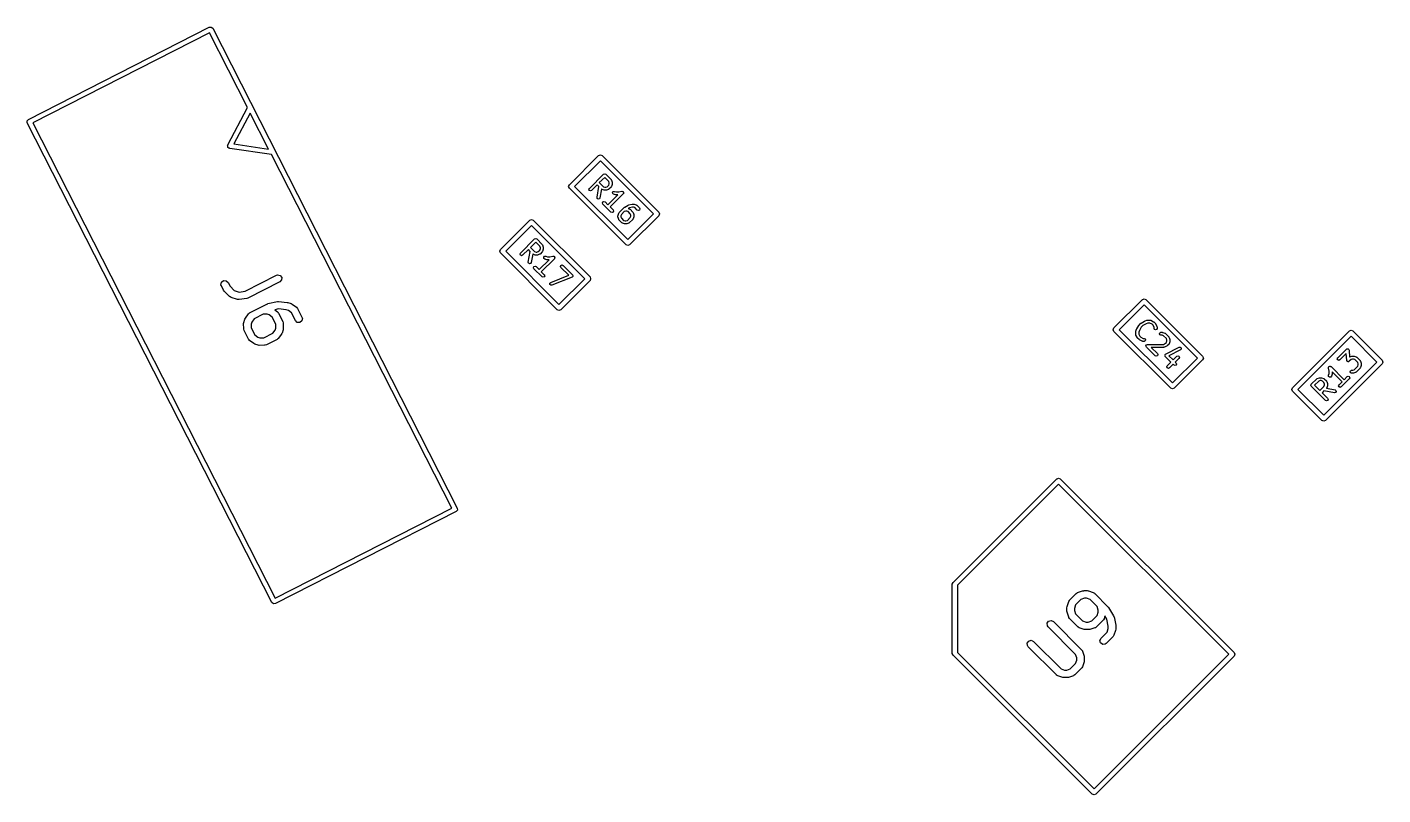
# Model space of a CAD drawing. Extents: x -1.52 to 1.42, y -1.48 to 0.97.
# Drawn here: x -1.459 to -0.395, y -1.028 to -0.424 of the extents above; entities that cross this region are included whole.
import ezdxf

# ---------------------------------------------------------------- set-up
doc = ezdxf.new("R2010")
doc.units = 0
doc.header["$MEASUREMENT"] = 0
doc.layers.add('BLACK', color=7, linetype='CONTINUOUS')

msp = doc.modelspace()

# ---------------------------------------------------------------- linework, layer by layer
at = {"layer": 'BLACK', "linetype": 'CONTINUOUS'}
for p, q in [((-1.4581, -0.4968), (-1.3161, -0.4244)), ((-1.3161, -0.4244), (-1.3146, -0.4242)), ((-1.3161, -0.4244), (-1.3161, -0.4244)), ((-1.3146, -0.4242), (-1.3134, -0.4252)), ((-1.3134, -0.4252), (-1.3134, -0.4252)), ((-1.3134, -0.4252), (-1.1213, -0.8023)), ((-1.316, -0.4288), (-1.4546, -0.4994)), ((-1.2861, -0.4875), (-1.316, -0.4288)), ((-1.3015, -0.5168), (-1.2861, -0.4875)), ((-1.4591, -0.4979), (-1.4581, -0.4968)), ((-1.459, -0.4994), (-1.4591, -0.4979)), ((-1.2669, -0.8765), (-1.459, -0.4994)), ((-1.4581, -0.4968), (-1.4581, -0.4968)), ((-1.4546, -0.4994), (-1.2643, -0.873)), ((-1.2839, -0.4918), (-1.2967, -0.5161)), ((-1.2695, -0.5201), (-1.2839, -0.4918)), ((-1.3017, -0.5174), (-1.3015, -0.5171)), ((-1.3016, -0.5178), (-1.3017, -0.5174)), ((-1.3016, -0.5183), (-1.3016, -0.5178)), ((-1.3014, -0.5185), (-1.3016, -0.5183)), ((-1.3015, -0.5171), (-1.3015, -0.5168)), ((-1.3014, -0.5189), (-1.3014, -0.5185)), ((-1.301, -0.5191), (-1.3014, -0.5189)), ((-1.3007, -0.5194), (-1.301, -0.5191)), ((-1.3003, -0.5195), (-1.3007, -0.5194)), ((-1.3, -0.5196), (-1.3003, -0.5195)), ((-1.2673, -0.5244), (-1.3, -0.5196)), ((-1.2967, -0.5161), (-1.2695, -0.5201)), ((-1.1257, -0.8024), (-1.2673, -0.5244)), ((-1.0333, -0.5481), (-1.0104, -0.5252)), ((-1.009, -0.5293), (-1.0292, -0.5495)), ((-1.0104, -0.5252), (-1.009, -0.5246)), ((-1.009, -0.5246), (-1.0076, -0.5252)), ((-0.9672, -0.5711), (-1.009, -0.5293)), ((-1.0076, -0.5252), (-0.9631, -0.5697)), ((-1.0176, -0.551), (-1.0065, -0.5399)), ((-1.0056, -0.5424), (-1.0098, -0.5465)), ((-1.0065, -0.5399), (-1.0056, -0.5395)), ((-1.0056, -0.5395), (-1.0048, -0.5399)), ((-1.0024, -0.5456), (-1.0056, -0.5424)), ((-1.0048, -0.5399), (-1.0006, -0.5441)), ((-1.0339, -0.5495), (-1.0333, -0.5481)), ((-1.0333, -0.5509), (-1.0339, -0.5495)), ((-0.9888, -0.5954), (-1.0333, -0.5509)), ((-1.0292, -0.5495), (-0.9874, -0.5913)), ((-1.018, -0.5518), (-1.0176, -0.551)), ((-1.0176, -0.5527), (-1.018, -0.5518)), ((-1.0168, -0.553), (-1.0176, -0.5527)), ((-1.0159, -0.5527), (-1.0168, -0.553)), ((-1.0115, -0.5482), (-1.0159, -0.5527)), ((-1.0116, -0.558), (-1.0101, -0.5496)), ((-1.0101, -0.5496), (-1.0115, -0.5482)), ((-1.0098, -0.5465), (-1.0066, -0.5498)), ((-1.0081, -0.5516), (-1.0093, -0.5584)), ((-1.0078, -0.5517), (-1.0081, -0.5516)), ((-1.0076, -0.5519), (-1.0078, -0.5517)), ((-1.006, -0.5524), (-1.0076, -0.5519)), ((-1.0066, -0.5498), (-1.0055, -0.5501)), ((-1.0058, -0.5524), (-1.006, -0.5524)), ((-1.0056, -0.5525), (-1.0058, -0.5524)), ((-1.0046, -0.5525), (-1.0056, -0.5525)), ((-1.0055, -0.5501), (-1.0048, -0.5501)), ((-1.0048, -0.5501), (-1.0036, -0.5498)), ((-1.0044, -0.5524), (-1.0046, -0.5525)), ((-1.0042, -0.5524), (-1.0044, -0.5524)), ((-1.0026, -0.5519), (-1.0042, -0.5524)), ((-1.0036, -0.5498), (-1.0024, -0.5486)), ((-1.0024, -0.5517), (-1.0026, -0.5519)), ((-1.0021, -0.5467), (-1.0024, -0.5456)), ((-1.0024, -0.5486), (-1.0021, -0.5474)), ((-1.0022, -0.5516), (-1.0024, -0.5517)), ((-1.0006, -0.55), (-1.0022, -0.5516)), ((-1.0021, -0.5474), (-1.0021, -0.5467)), ((-1.0006, -0.5441), (-1.0005, -0.5444)), ((-1.0005, -0.5498), (-1.0006, -0.55)), ((-1.0005, -0.5444), (-1.0003, -0.5446)), ((-1.0003, -0.5496), (-1.0005, -0.5498)), ((-1.0003, -0.5446), (-0.9998, -0.5462)), ((-0.9998, -0.548), (-1.0003, -0.5496)), ((-0.9998, -0.5462), (-0.9998, -0.5464)), ((-0.9998, -0.5464), (-0.9997, -0.5465)), ((-0.9997, -0.5476), (-0.9998, -0.5478)), ((-0.9998, -0.5478), (-0.9998, -0.548)), ((-0.9997, -0.5465), (-0.9997, -0.5476)), ((-0.9994, -0.5541), (-0.9988, -0.5534)), ((-0.9988, -0.5534), (-0.9979, -0.5534)), ((-0.9979, -0.5534), (-0.9964, -0.5538)), ((-0.9946, -0.5538), (-0.9921, -0.5533)), ((-0.9921, -0.5533), (-0.992, -0.5534)), ((-0.992, -0.5534), (-0.9919, -0.5533)), ((-0.9919, -0.5533), (-0.9916, -0.5534)), ((-0.9916, -0.5534), (-0.9912, -0.5535)), ((-0.9912, -0.5535), (-0.9911, -0.5536)), ((-1.0114, -0.5589), (-1.0116, -0.558)), ((-1.0106, -0.5594), (-1.0114, -0.5589)), ((-1.0097, -0.5592), (-1.0106, -0.5594)), ((-1.0093, -0.5584), (-1.0097, -0.5592)), ((-1.0074, -0.5624), (-1.007, -0.5616)), ((-1.007, -0.5633), (-1.0074, -0.5624)), ((-1.007, -0.5616), (-1.0062, -0.5613)), ((-1.0007, -0.5696), (-1.007, -0.5633)), ((-1.0062, -0.5613), (-1.0053, -0.5616)), ((-1.0053, -0.5616), (-1.003, -0.564)), ((-1.003, -0.564), (-0.9952, -0.5562)), ((-0.991, -0.5553), (-1.0013, -0.5656)), ((-0.9993, -0.555), (-0.9994, -0.5541)), ((-0.9986, -0.5556), (-0.9993, -0.555)), ((-0.997, -0.5561), (-0.9986, -0.5556)), ((-0.9968, -0.5561), (-0.997, -0.5561)), ((-0.9966, -0.5562), (-0.9968, -0.5561)), ((-0.9952, -0.5562), (-0.9966, -0.5562)), ((-0.9964, -0.5538), (-0.9946, -0.5538)), ((-0.9911, -0.5536), (-0.991, -0.5537)), ((-0.991, -0.5537), (-0.9909, -0.554)), ((-0.9909, -0.5552), (-0.991, -0.5552)), ((-0.991, -0.5552), (-0.991, -0.5553)), ((-0.9909, -0.554), (-0.9907, -0.5543)), ((-0.9908, -0.5548), (-0.9909, -0.5552)), ((-0.9907, -0.5545), (-0.9908, -0.5548)), ((-0.9907, -0.5543), (-0.9907, -0.5544)), ((-0.9907, -0.5544), (-0.9907, -0.5545)), ((-0.9898, -0.5657), (-0.9872, -0.5641)), ((-0.9872, -0.5641), (-0.987, -0.5641)), ((-0.987, -0.5641), (-0.9868, -0.5639)), ((-0.9868, -0.5639), (-0.9841, -0.5634)), ((-0.9841, -0.5634), (-0.984, -0.5634)), ((-0.984, -0.5634), (-0.9839, -0.5634)), ((-0.9839, -0.5634), (-0.9829, -0.5634)), ((-0.9829, -0.5634), (-0.9827, -0.5635)), ((-0.9827, -0.5635), (-0.9825, -0.5634)), ((-0.9825, -0.5634), (-0.9809, -0.564)), ((-0.9809, -0.564), (-0.9807, -0.5642)), ((-0.9807, -0.5642), (-0.9804, -0.5643)), ((-1.0013, -0.5656), (-0.999, -0.568)), ((-0.9998, -0.57), (-1.0007, -0.5696)), ((-0.999, -0.5696), (-0.9998, -0.57)), ((-0.999, -0.568), (-0.9986, -0.5688)), ((-0.9986, -0.5688), (-0.999, -0.5696)), ((-0.9952, -0.5725), (-0.9951, -0.5723)), ((-0.9952, -0.5736), (-0.9952, -0.5725)), ((-0.9951, -0.5738), (-0.9952, -0.5736)), ((-0.9951, -0.5722), (-0.9946, -0.5706)), ((-0.9951, -0.5723), (-0.9951, -0.5722)), ((-0.9951, -0.574), (-0.9951, -0.5738)), ((-0.9946, -0.5755), (-0.9951, -0.574)), ((-0.9946, -0.5706), (-0.9944, -0.5704)), ((-0.9944, -0.5704), (-0.9943, -0.5701)), ((-0.9943, -0.5701), (-0.9901, -0.5659)), ((-0.9924, -0.5716), (-0.9928, -0.5727)), ((-0.9928, -0.5727), (-0.9928, -0.5734)), ((-0.9928, -0.5734), (-0.9924, -0.5745)), ((-0.9902, -0.5693), (-0.9924, -0.5716)), ((-0.9924, -0.5745), (-0.9907, -0.5763)), ((-0.989, -0.5689), (-0.9902, -0.5693)), ((-0.9901, -0.5659), (-0.9899, -0.5658)), ((-0.9899, -0.5658), (-0.9898, -0.5657)), ((-0.9883, -0.5689), (-0.989, -0.5689)), ((-0.9872, -0.5693), (-0.9883, -0.5689)), ((-0.9877, -0.5763), (-0.9855, -0.574)), ((-0.9874, -0.5913), (-0.9672, -0.5711)), ((-0.9861, -0.5662), (-0.9872, -0.5668)), ((-0.9872, -0.5668), (-0.9862, -0.5672)), ((-0.9855, -0.571), (-0.9872, -0.5693)), ((-0.9862, -0.5672), (-0.986, -0.5673)), ((-0.9838, -0.5658), (-0.9861, -0.5662)), ((-0.986, -0.5673), (-0.9857, -0.5674)), ((-0.9631, -0.5725), (-0.986, -0.5954)), ((-0.9857, -0.5674), (-0.9836, -0.5696)), ((-0.9851, -0.5722), (-0.9855, -0.571)), ((-0.9855, -0.574), (-0.9851, -0.5729)), ((-0.9851, -0.5729), (-0.9851, -0.5722)), ((-0.983, -0.5658), (-0.9838, -0.5658)), ((-0.9836, -0.5696), (-0.9835, -0.5698)), ((-0.9835, -0.5698), (-0.9833, -0.57)), ((-0.9833, -0.57), (-0.9828, -0.5716)), ((-0.9828, -0.5734), (-0.9833, -0.575)), ((-0.9819, -0.5661), (-0.983, -0.5658)), ((-0.9828, -0.5716), (-0.9828, -0.5718)), ((-0.9828, -0.5718), (-0.9827, -0.572)), ((-0.9827, -0.5731), (-0.9828, -0.5732)), ((-0.9828, -0.5732), (-0.9828, -0.5734)), ((-0.9827, -0.572), (-0.9827, -0.5731)), ((-0.98, -0.5681), (-0.9819, -0.5661)), ((-0.9804, -0.5643), (-0.9783, -0.5664)), ((-0.9791, -0.5684), (-0.98, -0.5681)), ((-0.9783, -0.5681), (-0.9791, -0.5684)), ((-0.9783, -0.5664), (-0.978, -0.5672)), ((-0.978, -0.5672), (-0.9783, -0.5681)), ((-0.9631, -0.5697), (-0.9625, -0.5711)), ((-0.9625, -0.5711), (-0.9631, -0.5725)), ((-1.0874, -0.5991), (-1.0644, -0.5761)), ((-1.0631, -0.5803), (-1.0832, -0.6004)), ((-1.0644, -0.5761), (-1.0631, -0.5755)), ((-1.0631, -0.5755), (-1.0617, -0.5761)), ((-1.0213, -0.622), (-1.0631, -0.5803)), ((-1.0617, -0.5761), (-1.0171, -0.6206)), ((-0.9944, -0.5758), (-0.9946, -0.5755)), ((-0.9943, -0.576), (-0.9944, -0.5758)), ((-0.9922, -0.5781), (-0.9943, -0.576)), ((-0.9919, -0.5782), (-0.9922, -0.5781)), ((-0.9917, -0.5784), (-0.9919, -0.5782)), ((-0.9901, -0.5789), (-0.9917, -0.5784)), ((-0.9907, -0.5763), (-0.9896, -0.5766)), ((-0.9899, -0.5789), (-0.9901, -0.5789)), ((-0.9897, -0.579), (-0.9899, -0.5789)), ((-0.9887, -0.579), (-0.9897, -0.579)), ((-0.9896, -0.5766), (-0.9889, -0.5766)), ((-0.9889, -0.5766), (-0.9877, -0.5763)), ((-0.9885, -0.5789), (-0.9887, -0.579)), ((-0.9883, -0.5789), (-0.9885, -0.5789)), ((-0.9867, -0.5784), (-0.9883, -0.5789)), ((-0.9865, -0.5782), (-0.9867, -0.5784)), ((-0.9863, -0.5781), (-0.9865, -0.5782)), ((-0.9836, -0.5755), (-0.9863, -0.5781)), ((-0.9835, -0.5752), (-0.9836, -0.5755)), ((-0.9833, -0.575), (-0.9835, -0.5752)), ((-1.0717, -0.6019), (-1.0606, -0.5908)), ((-1.0597, -0.5933), (-1.0639, -0.5975)), ((-1.0606, -0.5908), (-1.0597, -0.5905)), ((-1.0597, -0.5905), (-1.0589, -0.5908)), ((-1.0565, -0.5965), (-1.0597, -0.5933)), ((-1.0589, -0.5908), (-1.0546, -0.595)), ((-1.0546, -0.595), (-1.0545, -0.5953)), ((-1.0545, -0.5953), (-1.0544, -0.5955)), ((-1.0544, -0.5955), (-1.0538, -0.5971)), ((-0.9874, -0.596), (-0.9888, -0.5954)), ((-0.986, -0.5954), (-0.9874, -0.596)), ((-1.088, -0.6004), (-1.0874, -0.5991)), ((-1.0874, -0.6018), (-1.088, -0.6004)), ((-1.0874, -0.5991), (-1.0874, -0.5991)), ((-1.0429, -0.6464), (-1.0874, -0.6018)), ((-1.0832, -0.6004), (-1.0415, -0.6422)), ((-1.072, -0.6028), (-1.0717, -0.6019)), ((-1.0717, -0.6036), (-1.072, -0.6028)), ((-1.0709, -0.604), (-1.0717, -0.6036)), ((-1.07, -0.6036), (-1.0709, -0.604)), ((-1.0655, -0.5991), (-1.07, -0.6036)), ((-1.0657, -0.6089), (-1.0642, -0.6005)), ((-1.0642, -0.6005), (-1.0655, -0.5991)), ((-1.0639, -0.5975), (-1.0607, -0.6007)), ((-1.0621, -0.6026), (-1.0633, -0.6093)), ((-1.0619, -0.6027), (-1.0621, -0.6026)), ((-1.0617, -0.6028), (-1.0619, -0.6027)), ((-1.0601, -0.6034), (-1.0617, -0.6028)), ((-1.0607, -0.6007), (-1.0595, -0.6011)), ((-1.0599, -0.6034), (-1.0601, -0.6034)), ((-1.0597, -0.6034), (-1.0599, -0.6034)), ((-1.0587, -0.6034), (-1.0597, -0.6034)), ((-1.0595, -0.6011), (-1.0589, -0.6011)), ((-1.0589, -0.6011), (-1.0577, -0.6007)), ((-1.0585, -0.6034), (-1.0587, -0.6034)), ((-1.0583, -0.6034), (-1.0585, -0.6034)), ((-1.0567, -0.6028), (-1.0583, -0.6034)), ((-1.0577, -0.6007), (-1.0565, -0.5995)), ((-1.0565, -0.6027), (-1.0567, -0.6028)), ((-1.0561, -0.5977), (-1.0565, -0.5965)), ((-1.0565, -0.5995), (-1.0561, -0.5983)), ((-1.0562, -0.6026), (-1.0565, -0.6027)), ((-1.0546, -0.601), (-1.0562, -0.6026)), ((-1.0561, -0.5983), (-1.0561, -0.5977)), ((-1.0451, -0.6063), (-1.0554, -0.6166)), ((-1.0545, -0.6007), (-1.0546, -0.601)), ((-1.0544, -0.6005), (-1.0545, -0.6007)), ((-1.0538, -0.5989), (-1.0544, -0.6005)), ((-1.0538, -0.5971), (-1.0538, -0.5973)), ((-1.0538, -0.5973), (-1.0538, -0.5975)), ((-1.0538, -0.5975), (-1.0538, -0.5985)), ((-1.0538, -0.5985), (-1.0538, -0.5987)), ((-1.0538, -0.5987), (-1.0538, -0.5989)), ((-1.0534, -0.6051), (-1.0528, -0.6044)), ((-1.0534, -0.606), (-1.0534, -0.6051)), ((-1.0527, -0.6066), (-1.0534, -0.606)), ((-1.0528, -0.6044), (-1.0519, -0.6043)), ((-1.0511, -0.6071), (-1.0527, -0.6066)), ((-1.0519, -0.6043), (-1.0505, -0.6048)), ((-1.0505, -0.6048), (-1.0487, -0.6048)), ((-1.0487, -0.6048), (-1.0462, -0.6043)), ((-1.0462, -0.6043), (-1.046, -0.6043)), ((-1.046, -0.6043), (-1.0459, -0.6042)), ((-1.0459, -0.6042), (-1.0456, -0.6044)), ((-1.0456, -0.6044), (-1.0453, -0.6044)), ((-1.0453, -0.6044), (-1.0452, -0.6045)), ((-1.0452, -0.6045), (-1.0451, -0.6046)), ((-1.0451, -0.6046), (-1.045, -0.6049)), ((-1.045, -0.6061), (-1.0451, -0.6062)), ((-1.0451, -0.6062), (-1.0451, -0.6063)), ((-1.045, -0.6049), (-1.0448, -0.6052)), ((-1.0449, -0.6057), (-1.045, -0.6061)), ((-1.0448, -0.6054), (-1.0449, -0.6057)), ((-1.0448, -0.6052), (-1.0448, -0.6053)), ((-1.0448, -0.6053), (-1.0448, -0.6054)), ((-1.0655, -0.6098), (-1.0657, -0.6089)), ((-1.0647, -0.6103), (-1.0655, -0.6098)), ((-1.0638, -0.6101), (-1.0647, -0.6103)), ((-1.0633, -0.6093), (-1.0638, -0.6101)), ((-1.0614, -0.6134), (-1.0611, -0.6125)), ((-1.0611, -0.6142), (-1.0614, -0.6134)), ((-1.0611, -0.6125), (-1.0602, -0.6122)), ((-1.0547, -0.6206), (-1.0611, -0.6142)), ((-1.0602, -0.6122), (-1.0594, -0.6125)), ((-1.0594, -0.6125), (-1.0571, -0.6149)), ((-1.0571, -0.6149), (-1.0493, -0.6071)), ((-1.0554, -0.6166), (-1.0531, -0.6189)), ((-1.0509, -0.6071), (-1.0511, -0.6071)), ((-1.0507, -0.6071), (-1.0509, -0.6071)), ((-1.0493, -0.6071), (-1.0507, -0.6071)), ((-1.0402, -0.6123), (-1.0399, -0.6115)), ((-1.0399, -0.6132), (-1.0402, -0.6123)), ((-1.0399, -0.6115), (-1.039, -0.6111)), ((-1.0337, -0.6193), (-1.0399, -0.6132)), ((-1.039, -0.6111), (-1.0382, -0.6115)), ((-1.0382, -0.6115), (-1.0308, -0.6189)), ((-1.3069, -0.6267), (-1.3064, -0.6247)), ((-1.3066, -0.6277), (-1.3069, -0.6267)), ((-1.3049, -0.631), (-1.3066, -0.6277)), ((-1.3064, -0.6247), (-1.3048, -0.6235)), ((-1.3048, -0.6235), (-1.3028, -0.6236)), ((-1.3028, -0.6236), (-1.3013, -0.625)), ((-1.3013, -0.625), (-1.2998, -0.6279)), ((-1.2998, -0.6279), (-1.2965, -0.6312)), ((-1.288, -0.6317), (-1.2634, -0.6192)), ((-1.2607, -0.6245), (-1.2858, -0.6372)), ((-1.2634, -0.6192), (-1.2624, -0.6189)), ((-1.2624, -0.6189), (-1.2605, -0.6194)), ((-1.2593, -0.623), (-1.2607, -0.6245)), ((-1.2605, -0.6194), (-1.2592, -0.621)), ((-1.2592, -0.621), (-1.2593, -0.623)), ((-1.0539, -0.6209), (-1.0547, -0.6206)), ((-1.0531, -0.6206), (-1.0539, -0.6209)), ((-1.0531, -0.6189), (-1.0527, -0.6197)), ((-1.0527, -0.6197), (-1.0531, -0.6206)), ((-1.0486, -0.6256), (-1.048, -0.625)), ((-1.0486, -0.6265), (-1.0486, -0.6256)), ((-1.048, -0.6272), (-1.0486, -0.6265)), ((-1.048, -0.625), (-1.0337, -0.6193)), ((-1.0471, -0.6272), (-1.048, -0.6272)), ((-1.0312, -0.6208), (-1.0471, -0.6272)), ((-1.0415, -0.6422), (-1.0213, -0.622)), ((-1.0171, -0.6234), (-1.0401, -0.6464)), ((-1.031, -0.6207), (-1.0312, -0.6208)), ((-1.0308, -0.6206), (-1.031, -0.6207)), ((-1.0308, -0.6189), (-1.0307, -0.6191)), ((-1.0307, -0.6204), (-1.0308, -0.6206)), ((-1.0307, -0.6191), (-1.0305, -0.6193)), ((-1.0305, -0.6202), (-1.0307, -0.6204)), ((-1.0305, -0.6193), (-1.0305, -0.6195)), ((-1.0305, -0.6195), (-1.0304, -0.6197)), ((-1.0304, -0.6197), (-1.0305, -0.62)), ((-1.0305, -0.62), (-1.0305, -0.6202)), ((-1.0171, -0.6206), (-1.0166, -0.622)), ((-1.0166, -0.622), (-1.0171, -0.6234)), ((-1.3048, -0.6311), (-1.3049, -0.631)), ((-1.3043, -0.6318), (-1.3048, -0.6311)), ((-1.3001, -0.6359), (-1.3043, -0.6318)), ((-1.2999, -0.636), (-1.3001, -0.6359)), ((-1.2998, -0.6362), (-1.2999, -0.636)), ((-1.2989, -0.6367), (-1.2998, -0.6362)), ((-1.2939, -0.6383), (-1.2989, -0.6367)), ((-1.2965, -0.6312), (-1.2927, -0.6325)), ((-1.2937, -0.6383), (-1.2939, -0.6383)), ((-1.2936, -0.6384), (-1.2937, -0.6383)), ((-1.2926, -0.6384), (-1.2936, -0.6384)), ((-1.2927, -0.6325), (-1.288, -0.6317)), ((-1.2867, -0.6375), (-1.2926, -0.6384)), ((-1.2866, -0.6375), (-1.2867, -0.6375)), ((-1.2858, -0.6372), (-1.2866, -0.6375)), ((-0.6057, -0.6607), (-0.5834, -0.6384)), ((-0.5834, -0.6384), (-0.583, -0.6383)), ((-0.583, -0.6383), (-0.582, -0.6379)), ((-0.582, -0.6379), (-0.5806, -0.6384)), ((-0.5806, -0.6384), (-0.5361, -0.683)), ((-1.2852, -0.6496), (-1.2844, -0.6489)), ((-1.2844, -0.6489), (-1.2843, -0.6488)), ((-1.2843, -0.6488), (-1.2841, -0.6487)), ((-1.2841, -0.6487), (-1.2708, -0.6419)), ((-1.2708, -0.6419), (-1.2702, -0.6417)), ((-1.2702, -0.6417), (-1.2701, -0.6416)), ((-1.2701, -0.6416), (-1.2626, -0.6399)), ((-1.2617, -0.6458), (-1.2647, -0.6465)), ((-1.2647, -0.6465), (-1.2626, -0.648)), ((-1.2626, -0.6399), (-1.2616, -0.6399)), ((-1.2626, -0.648), (-1.2619, -0.6487)), ((-1.2619, -0.6487), (-1.2619, -0.6489)), ((-1.2619, -0.6489), (-1.2617, -0.649)), ((-1.2558, -0.6465), (-1.2617, -0.6458)), ((-1.2617, -0.649), (-1.2583, -0.6557)), ((-1.2616, -0.6399), (-1.2616, -0.6399)), ((-1.2616, -0.6399), (-1.2549, -0.6406)), ((-1.254, -0.6471), (-1.2558, -0.6465)), ((-1.2549, -0.6406), (-1.2544, -0.6408)), ((-1.2544, -0.6408), (-1.2543, -0.6408)), ((-1.2543, -0.6408), (-1.2518, -0.6416)), ((-1.2516, -0.6488), (-1.254, -0.6471)), ((-1.2518, -0.6416), (-1.251, -0.642)), ((-1.2485, -0.6549), (-1.2516, -0.6488)), ((-1.251, -0.642), (-1.2509, -0.642)), ((-1.2509, -0.642), (-1.2475, -0.6445)), ((-1.2475, -0.6445), (-1.2468, -0.6453)), ((-1.2468, -0.6453), (-1.2468, -0.6454)), ((-1.2468, -0.6454), (-1.2467, -0.6455)), ((-1.2467, -0.6455), (-1.2433, -0.6522)), ((-1.0415, -0.647), (-1.0429, -0.6464)), ((-1.0401, -0.6464), (-1.0415, -0.647)), ((-0.582, -0.6426), (-0.6015, -0.6621)), ((-0.5402, -0.6844), (-0.582, -0.6426)), ((-1.2891, -0.6573), (-1.2889, -0.6564)), ((-1.289, -0.6614), (-1.2891, -0.6573)), ((-1.2889, -0.6563), (-1.2881, -0.6538)), ((-1.2889, -0.6564), (-1.2889, -0.6563)), ((-1.2881, -0.6538), (-1.2877, -0.653)), ((-1.2877, -0.653), (-1.2852, -0.6496)), ((-1.2877, -0.653), (-1.2877, -0.653)), ((-1.2826, -0.6561), (-1.2832, -0.6577)), ((-1.2832, -0.6577), (-1.2831, -0.6607)), ((-1.2809, -0.6536), (-1.2826, -0.6561)), ((-1.2737, -0.65), (-1.2809, -0.6536)), ((-1.2707, -0.65), (-1.2737, -0.65)), ((-1.2691, -0.6505), (-1.2707, -0.65)), ((-1.2667, -0.6523), (-1.2691, -0.6505)), ((-1.2639, -0.6578), (-1.2667, -0.6523)), ((-1.2639, -0.6608), (-1.2639, -0.6578)), ((-1.2583, -0.6557), (-1.258, -0.6567)), ((-1.258, -0.6567), (-1.2581, -0.6568)), ((-1.2581, -0.6568), (-1.258, -0.657)), ((-1.258, -0.657), (-1.258, -0.6612)), ((-1.247, -0.6563), (-1.2485, -0.6549)), ((-1.245, -0.6564), (-1.247, -0.6563)), ((-1.2434, -0.6552), (-1.245, -0.6564)), ((-1.243, -0.6532), (-1.2434, -0.6552)), ((-1.2433, -0.6522), (-1.243, -0.6532)), ((-0.5878, -0.6615), (-0.5862, -0.6589)), ((-0.5862, -0.6589), (-0.5861, -0.6588)), ((-0.5861, -0.6588), (-0.586, -0.6586)), ((-0.586, -0.6586), (-0.5845, -0.657)), ((-0.5845, -0.657), (-0.5843, -0.657)), ((-0.5843, -0.657), (-0.5842, -0.6569)), ((-0.5829, -0.6588), (-0.5843, -0.6602)), ((-0.5842, -0.6569), (-0.5816, -0.6553)), ((-0.5805, -0.6574), (-0.5829, -0.6588)), ((-0.5816, -0.6553), (-0.5814, -0.6553)), ((-0.5814, -0.6553), (-0.5813, -0.6552)), ((-0.5813, -0.6552), (-0.5798, -0.6546)), ((-0.5792, -0.6569), (-0.5805, -0.6574)), ((-0.5798, -0.6546), (-0.5796, -0.6546)), ((-0.5796, -0.6546), (-0.5794, -0.6546)), ((-0.5794, -0.6546), (-0.5773, -0.6546)), ((-0.5775, -0.6569), (-0.5792, -0.6569)), ((-0.5758, -0.6578), (-0.5775, -0.6569)), ((-0.5773, -0.6546), (-0.577, -0.6547)), ((-0.577, -0.6547), (-0.5767, -0.6547)), ((-0.5767, -0.6547), (-0.5746, -0.6558)), ((-0.575, -0.6586), (-0.5758, -0.6578)), ((-0.5742, -0.6603), (-0.575, -0.6586)), ((-0.5746, -0.6558), (-0.5745, -0.6559)), ((-0.5745, -0.6559), (-0.5743, -0.656)), ((-0.5743, -0.656), (-0.5732, -0.657)), ((-0.5732, -0.657), (-0.5732, -0.6572)), ((-0.5732, -0.6572), (-0.573, -0.6573)), ((-0.573, -0.6573), (-0.572, -0.6595)), ((-0.572, -0.6595), (-0.5719, -0.6597)), ((-0.5719, -0.6597), (-0.5718, -0.66)), ((-0.5718, -0.66), (-0.5718, -0.6611)), ((-1.289, -0.6616), (-1.289, -0.6614)), ((-1.289, -0.6618), (-1.289, -0.6616)), ((-1.2887, -0.6628), (-1.289, -0.6618)), ((-1.2853, -0.6694), (-1.2887, -0.6628)), ((-1.2852, -0.6696), (-1.2853, -0.6694)), ((-1.2851, -0.6697), (-1.2852, -0.6696)), ((-1.2844, -0.6705), (-1.2851, -0.6697)), ((-1.2811, -0.673), (-1.2844, -0.6705)), ((-1.2831, -0.6607), (-1.2804, -0.6661)), ((-1.2804, -0.6661), (-1.2779, -0.6679)), ((-1.2779, -0.6679), (-1.2763, -0.6685)), ((-1.2763, -0.6685), (-1.2733, -0.6684)), ((-1.2733, -0.6684), (-1.2662, -0.6648)), ((-1.2629, -0.6698), (-1.2712, -0.674)), ((-1.2662, -0.6648), (-1.2644, -0.6624)), ((-1.2644, -0.6624), (-1.2639, -0.6608)), ((-1.2628, -0.6696), (-1.2629, -0.6698)), ((-1.2626, -0.6696), (-1.2628, -0.6696)), ((-1.2619, -0.6689), (-1.2626, -0.6696)), ((-1.2594, -0.6655), (-1.2619, -0.6689)), ((-1.2589, -0.6647), (-1.2594, -0.6654)), ((-1.2594, -0.6654), (-1.2594, -0.6655)), ((-1.2581, -0.6621), (-1.2589, -0.6647)), ((-1.258, -0.6612), (-1.2581, -0.6621)), ((-1.2581, -0.6621), (-1.2581, -0.6621)), ((-0.6062, -0.6621), (-0.6057, -0.6607)), ((-0.6057, -0.6635), (-0.6062, -0.6621)), ((-0.5611, -0.708), (-0.6057, -0.6635)), ((-0.6015, -0.6621), (-0.5597, -0.7039)), ((-0.5885, -0.6633), (-0.5879, -0.6617)), ((-0.5884, -0.6635), (-0.5885, -0.6633)), ((-0.5885, -0.6637), (-0.5884, -0.6635)), ((-0.5885, -0.6658), (-0.5885, -0.6637)), ((-0.5884, -0.6661), (-0.5885, -0.6658)), ((-0.5884, -0.6664), (-0.5884, -0.6661)), ((-0.5873, -0.6685), (-0.5884, -0.6664)), ((-0.5879, -0.6617), (-0.5878, -0.6616)), ((-0.5878, -0.6616), (-0.5878, -0.6615)), ((-0.5872, -0.6686), (-0.5873, -0.6685)), ((-0.5871, -0.6688), (-0.5872, -0.6686)), ((-0.586, -0.6698), (-0.5871, -0.6688)), ((-0.5857, -0.6626), (-0.5861, -0.6639)), ((-0.5861, -0.6639), (-0.5861, -0.6656)), ((-0.5861, -0.6656), (-0.5853, -0.6673)), ((-0.5859, -0.6699), (-0.586, -0.6698)), ((-0.5857, -0.6701), (-0.5859, -0.6699)), ((-0.5843, -0.6602), (-0.5857, -0.6626)), ((-0.5836, -0.6711), (-0.5857, -0.6701)), ((-0.5853, -0.6673), (-0.5845, -0.668)), ((-0.5845, -0.668), (-0.5828, -0.6689)), ((-0.5828, -0.6689), (-0.582, -0.6689)), ((-0.582, -0.6689), (-0.5812, -0.6692)), ((-0.5812, -0.6692), (-0.5808, -0.6701)), ((-0.5808, -0.6701), (-0.5812, -0.6709)), ((-0.5742, -0.6611), (-0.5742, -0.6603)), ((-0.5738, -0.6619), (-0.5742, -0.6611)), ((-0.573, -0.6622), (-0.5738, -0.6619)), ((-0.5722, -0.6619), (-0.573, -0.6622)), ((-0.5718, -0.6611), (-0.5722, -0.6619)), ((-0.57, -0.6653), (-0.5696, -0.6645)), ((-0.5696, -0.6661), (-0.57, -0.6653)), ((-0.5696, -0.6645), (-0.5688, -0.6641)), ((-0.5688, -0.6665), (-0.5696, -0.6661)), ((-0.5688, -0.6641), (-0.5677, -0.6641)), ((-0.5679, -0.6665), (-0.5688, -0.6665)), ((-0.5668, -0.6669), (-0.5679, -0.6665)), ((-0.5677, -0.6641), (-0.5675, -0.6642)), ((-0.5675, -0.6642), (-0.5673, -0.6642)), ((-0.5673, -0.6642), (-0.5657, -0.6647)), ((-0.5645, -0.6691), (-0.5668, -0.6669)), ((-0.5657, -0.6647), (-0.5655, -0.6649)), ((-0.5655, -0.6649), (-0.5653, -0.665)), ((-0.5653, -0.665), (-0.5626, -0.6676)), ((-0.5641, -0.6703), (-0.5645, -0.6691)), ((-0.5641, -0.6709), (-0.5641, -0.6703)), ((-0.5626, -0.6676), (-0.5625, -0.6679)), ((-0.5625, -0.6679), (-0.5623, -0.6681)), ((-0.5623, -0.6681), (-0.5618, -0.6697)), ((-0.5618, -0.6697), (-0.5618, -0.6699)), ((-0.5618, -0.6699), (-0.5618, -0.6701)), ((-0.5618, -0.6701), (-0.5618, -0.6711)), ((-0.4654, -0.7077), (-0.4208, -0.6631)), ((-0.4194, -0.6673), (-0.4612, -0.7091)), ((-0.4208, -0.6631), (-0.4194, -0.6625)), ((-0.4208, -0.6631), (-0.4208, -0.6631)), ((-0.4194, -0.6625), (-0.4181, -0.6631)), ((-0.3993, -0.6875), (-0.4194, -0.6673)), ((-0.4181, -0.6631), (-0.3951, -0.6861)), ((-1.281, -0.673), (-1.2811, -0.673)), ((-1.2802, -0.6734), (-1.281, -0.673)), ((-1.2777, -0.6742), (-1.2802, -0.6734)), ((-1.2776, -0.6742), (-1.2777, -0.6742)), ((-1.2768, -0.6744), (-1.2776, -0.6742)), ((-1.2726, -0.6743), (-1.2768, -0.6744)), ((-1.2724, -0.6743), (-1.2726, -0.6743)), ((-1.2722, -0.6743), (-1.2724, -0.6743)), ((-1.2712, -0.674), (-1.2722, -0.6743)), ((-0.5833, -0.6712), (-0.5836, -0.6711)), ((-0.5831, -0.6713), (-0.5833, -0.6712)), ((-0.582, -0.6713), (-0.5831, -0.6713)), ((-0.5812, -0.6709), (-0.582, -0.6713)), ((-0.5806, -0.6748), (-0.5802, -0.674)), ((-0.5802, -0.6757), (-0.5806, -0.6748)), ((-0.5802, -0.674), (-0.5794, -0.6737)), ((-0.5733, -0.6826), (-0.5802, -0.6757)), ((-0.5794, -0.6737), (-0.5669, -0.6737)), ((-0.5667, -0.676), (-0.5765, -0.676)), ((-0.5765, -0.676), (-0.5716, -0.6809)), ((-0.5716, -0.6809), (-0.5713, -0.6817)), ((-0.5669, -0.6737), (-0.5652, -0.6728)), ((-0.5664, -0.6759), (-0.5667, -0.676)), ((-0.5661, -0.6759), (-0.5664, -0.6759)), ((-0.564, -0.6748), (-0.5661, -0.6759)), ((-0.5652, -0.6728), (-0.5645, -0.6721)), ((-0.5652, -0.6814), (-0.5651, -0.6812)), ((-0.5651, -0.6812), (-0.5545, -0.6759)), ((-0.5645, -0.6721), (-0.5641, -0.6709)), ((-0.5639, -0.6747), (-0.564, -0.6748)), ((-0.5637, -0.6746), (-0.5639, -0.6747)), ((-0.5626, -0.6736), (-0.5637, -0.6746)), ((-0.5625, -0.6733), (-0.5626, -0.6736)), ((-0.5623, -0.6731), (-0.5625, -0.6733)), ((-0.5534, -0.678), (-0.5625, -0.6826)), ((-0.5618, -0.6715), (-0.5623, -0.6731)), ((-0.5618, -0.6711), (-0.5618, -0.6713)), ((-0.5618, -0.6713), (-0.5618, -0.6715)), ((-0.5545, -0.6759), (-0.5536, -0.6758)), ((-0.5536, -0.6758), (-0.5529, -0.6764)), ((-0.5528, -0.6773), (-0.5534, -0.678)), ((-0.5529, -0.6764), (-0.5528, -0.6773)), ((-0.43, -0.6842), (-0.4231, -0.6773)), ((-0.4233, -0.6808), (-0.4283, -0.6859)), ((-0.4229, -0.6862), (-0.4233, -0.6808)), ((-0.4231, -0.6773), (-0.4227, -0.6772)), ((-0.4227, -0.6772), (-0.4223, -0.677)), ((-0.4223, -0.677), (-0.4223, -0.677)), ((-0.4223, -0.677), (-0.4223, -0.677)), ((-0.4223, -0.677), (-0.4219, -0.6771)), ((-0.4219, -0.6771), (-0.4215, -0.6773)), ((-0.4215, -0.6773), (-0.4215, -0.6773)), ((-0.4215, -0.6773), (-0.4214, -0.6773)), ((-0.4214, -0.6773), (-0.4213, -0.6777)), ((-0.4213, -0.6777), (-0.4211, -0.6781)), ((-0.4211, -0.6781), (-0.4207, -0.6836)), ((-0.5725, -0.6829), (-0.5733, -0.6826)), ((-0.5716, -0.6826), (-0.5725, -0.6829)), ((-0.5713, -0.6817), (-0.5716, -0.6826)), ((-0.5657, -0.6819), (-0.5655, -0.6817)), ((-0.5656, -0.6821), (-0.5657, -0.6819)), ((-0.5657, -0.6823), (-0.5656, -0.6821)), ((-0.5656, -0.6825), (-0.5657, -0.6823)), ((-0.5656, -0.6828), (-0.5656, -0.6825)), ((-0.5654, -0.6829), (-0.5656, -0.6828)), ((-0.5655, -0.6817), (-0.5654, -0.6814)), ((-0.5654, -0.6814), (-0.5652, -0.6814)), ((-0.5654, -0.6831), (-0.5654, -0.6829)), ((-0.5609, -0.6876), (-0.5654, -0.6831)), ((-0.5641, -0.6913), (-0.5638, -0.6904)), ((-0.5638, -0.6921), (-0.5641, -0.6913)), ((-0.5638, -0.6904), (-0.5609, -0.6876)), ((-0.5625, -0.6826), (-0.5592, -0.6859)), ((-0.5592, -0.6892), (-0.5621, -0.6921)), ((-0.5597, -0.7039), (-0.5402, -0.6844)), ((-0.5592, -0.6859), (-0.5564, -0.683)), ((-0.5585, -0.69), (-0.5592, -0.6892)), ((-0.5576, -0.6903), (-0.5585, -0.69)), ((-0.5361, -0.6858), (-0.5583, -0.708)), ((-0.5547, -0.6847), (-0.5576, -0.6876)), ((-0.5576, -0.6876), (-0.5568, -0.6883)), ((-0.5568, -0.69), (-0.5576, -0.6903)), ((-0.5568, -0.6883), (-0.5565, -0.6892)), ((-0.5565, -0.6892), (-0.5568, -0.69)), ((-0.5564, -0.683), (-0.5555, -0.6827)), ((-0.5555, -0.6827), (-0.5547, -0.683)), ((-0.5547, -0.683), (-0.5543, -0.6839)), ((-0.5543, -0.6839), (-0.5547, -0.6847)), ((-0.5361, -0.683), (-0.5361, -0.683)), ((-0.5361, -0.683), (-0.5355, -0.6844)), ((-0.5355, -0.6844), (-0.5361, -0.6858)), ((-0.441, -0.7292), (-0.3993, -0.6875)), ((-0.3951, -0.6889), (-0.4396, -0.7334)), ((-0.4372, -0.6919), (-0.4371, -0.6916)), ((-0.4372, -0.692), (-0.4372, -0.6919)), ((-0.4371, -0.6916), (-0.437, -0.6913)), ((-0.437, -0.6913), (-0.4369, -0.6912)), ((-0.4369, -0.6911), (-0.4366, -0.691)), ((-0.4369, -0.6912), (-0.4369, -0.6911)), ((-0.4366, -0.691), (-0.4363, -0.6908)), ((-0.4363, -0.6908), (-0.4362, -0.6908)), ((-0.4362, -0.6908), (-0.436, -0.6908)), ((-0.436, -0.6908), (-0.4357, -0.6909)), ((-0.4357, -0.6909), (-0.4354, -0.6909)), ((-0.4354, -0.6909), (-0.4353, -0.6911)), ((-0.4353, -0.6911), (-0.4352, -0.6911)), ((-0.4352, -0.6911), (-0.4249, -0.7014)), ((-0.4303, -0.685), (-0.43, -0.6842)), ((-0.43, -0.6859), (-0.4303, -0.685)), ((-0.4291, -0.6862), (-0.43, -0.6859)), ((-0.4283, -0.6859), (-0.4291, -0.6862)), ((-0.4227, -0.6865), (-0.4229, -0.6862)), ((-0.4226, -0.6869), (-0.4227, -0.6865)), ((-0.4225, -0.6869), (-0.4226, -0.6869)), ((-0.4225, -0.687), (-0.4225, -0.6869)), ((-0.4221, -0.6871), (-0.4225, -0.687)), ((-0.4217, -0.6873), (-0.4221, -0.6871)), ((-0.4216, -0.6873), (-0.4217, -0.6873)), ((-0.4217, -0.6873), (-0.4217, -0.6873)), ((-0.4213, -0.6871), (-0.4216, -0.6873)), ((-0.4209, -0.6869), (-0.4213, -0.6871)), ((-0.4195, -0.6855), (-0.4209, -0.6869)), ((-0.4207, -0.6836), (-0.4205, -0.6834)), ((-0.4205, -0.6834), (-0.4189, -0.6829)), ((-0.4184, -0.6852), (-0.4195, -0.6855)), ((-0.4189, -0.6829), (-0.4187, -0.6829)), ((-0.4187, -0.6829), (-0.4185, -0.6828)), ((-0.4185, -0.6828), (-0.4175, -0.6828)), ((-0.4177, -0.6852), (-0.4184, -0.6852)), ((-0.4165, -0.6855), (-0.4177, -0.6852)), ((-0.4175, -0.6828), (-0.4173, -0.6829)), ((-0.4173, -0.6829), (-0.4171, -0.6829)), ((-0.4171, -0.6829), (-0.4155, -0.6834)), ((-0.4171, -0.6936), (-0.4143, -0.6908)), ((-0.4143, -0.6878), (-0.4165, -0.6855)), ((-0.4155, -0.6834), (-0.4153, -0.6836)), ((-0.4153, -0.6836), (-0.4151, -0.6837)), ((-0.4151, -0.6837), (-0.4124, -0.6863)), ((-0.4139, -0.6889), (-0.4143, -0.6878)), ((-0.4143, -0.6908), (-0.4139, -0.6896)), ((-0.4139, -0.6896), (-0.4139, -0.6889)), ((-0.4124, -0.6863), (-0.4123, -0.6866)), ((-0.4123, -0.692), (-0.4124, -0.6922)), ((-0.4123, -0.6866), (-0.4121, -0.6868)), ((-0.4121, -0.6918), (-0.4123, -0.692)), ((-0.4121, -0.6868), (-0.4116, -0.6884)), ((-0.4116, -0.6902), (-0.4121, -0.6918)), ((-0.4116, -0.6884), (-0.4116, -0.6886)), ((-0.4116, -0.6886), (-0.4115, -0.6887)), ((-0.4115, -0.6898), (-0.4116, -0.69)), ((-0.4116, -0.69), (-0.4116, -0.6902)), ((-0.4115, -0.6887), (-0.4115, -0.6898)), ((-0.3951, -0.6861), (-0.3945, -0.6875)), ((-0.3949, -0.6883), (-0.3951, -0.6889)), ((-0.3945, -0.6875), (-0.3949, -0.6883)), ((-0.5629, -0.6925), (-0.5638, -0.6921)), ((-0.5621, -0.6921), (-0.5629, -0.6925)), ((-0.4507, -0.7049), (-0.4464, -0.7006)), ((-0.4449, -0.7025), (-0.4482, -0.7057)), ((-0.4464, -0.7006), (-0.4462, -0.7005)), ((-0.4462, -0.7005), (-0.446, -0.7004)), ((-0.446, -0.7004), (-0.4444, -0.6998)), ((-0.4438, -0.7021), (-0.4449, -0.7025)), ((-0.4444, -0.6998), (-0.4442, -0.6998)), ((-0.4442, -0.6998), (-0.444, -0.6998)), ((-0.444, -0.6998), (-0.4429, -0.6998)), ((-0.4431, -0.7021), (-0.4438, -0.7021)), ((-0.442, -0.7025), (-0.4431, -0.7021)), ((-0.4429, -0.6998), (-0.4428, -0.6998)), ((-0.4428, -0.6998), (-0.4426, -0.6998)), ((-0.4426, -0.6998), (-0.441, -0.7004)), ((-0.4408, -0.7037), (-0.442, -0.7025)), ((-0.441, -0.7004), (-0.4408, -0.7005)), ((-0.4408, -0.7005), (-0.4405, -0.7006)), ((-0.4405, -0.7006), (-0.4389, -0.7022)), ((-0.4389, -0.7022), (-0.4388, -0.7025)), ((-0.4388, -0.7025), (-0.4386, -0.7027)), ((-0.4372, -0.6922), (-0.4372, -0.692)), ((-0.4367, -0.6947), (-0.4372, -0.6922)), ((-0.4372, -0.6979), (-0.4367, -0.6965)), ((-0.4371, -0.6988), (-0.4372, -0.6979)), ((-0.4364, -0.6994), (-0.4371, -0.6988)), ((-0.4367, -0.6965), (-0.4367, -0.6947)), ((-0.4355, -0.6994), (-0.4364, -0.6994)), ((-0.4349, -0.6987), (-0.4355, -0.6994)), ((-0.4344, -0.6971), (-0.4349, -0.6987)), ((-0.4343, -0.6967), (-0.4344, -0.6969)), ((-0.4344, -0.6969), (-0.4344, -0.6971)), ((-0.4266, -0.7031), (-0.4343, -0.6953)), ((-0.4343, -0.6953), (-0.4343, -0.6967)), ((-0.4209, -0.7007), (-0.4273, -0.7071)), ((-0.4249, -0.7014), (-0.4226, -0.699)), ((-0.4226, -0.699), (-0.4217, -0.6987)), ((-0.4217, -0.6987), (-0.4209, -0.699)), ((-0.4209, -0.699), (-0.4205, -0.6999)), ((-0.4205, -0.6999), (-0.4209, -0.7007)), ((-0.4203, -0.6951), (-0.4199, -0.6943)), ((-0.4199, -0.6959), (-0.4203, -0.6951)), ((-0.4199, -0.6943), (-0.4191, -0.6939)), ((-0.4191, -0.6963), (-0.4199, -0.6959)), ((-0.4191, -0.6939), (-0.4182, -0.6939)), ((-0.418, -0.6963), (-0.4191, -0.6963)), ((-0.4182, -0.6939), (-0.4171, -0.6936)), ((-0.4178, -0.6962), (-0.418, -0.6963)), ((-0.4176, -0.6962), (-0.4178, -0.6962)), ((-0.416, -0.6957), (-0.4176, -0.6962)), ((-0.4158, -0.6955), (-0.416, -0.6957)), ((-0.4156, -0.6954), (-0.4158, -0.6955)), ((-0.4124, -0.6922), (-0.4156, -0.6954)), ((-0.5597, -0.7086), (-0.5611, -0.708)), ((-0.5583, -0.708), (-0.5597, -0.7086)), ((-0.466, -0.7091), (-0.4654, -0.7077)), ((-0.4654, -0.7104), (-0.466, -0.7091)), ((-0.4654, -0.7077), (-0.4654, -0.7077)), ((-0.4424, -0.7334), (-0.4654, -0.7104)), ((-0.4612, -0.7091), (-0.441, -0.7292)), ((-0.451, -0.7057), (-0.4507, -0.7049)), ((-0.4507, -0.7066), (-0.451, -0.7057)), ((-0.4507, -0.7049), (-0.4507, -0.7049)), ((-0.4395, -0.7177), (-0.4507, -0.7066)), ((-0.4482, -0.7057), (-0.444, -0.7099)), ((-0.444, -0.7099), (-0.4408, -0.7067)), ((-0.4409, -0.7102), (-0.4423, -0.7116)), ((-0.4423, -0.7116), (-0.4379, -0.716)), ((-0.4325, -0.7117), (-0.4409, -0.7102)), ((-0.4404, -0.7048), (-0.4408, -0.7037)), ((-0.4408, -0.7067), (-0.4404, -0.7055)), ((-0.4404, -0.7055), (-0.4404, -0.7048)), ((-0.4388, -0.7079), (-0.4389, -0.7081)), ((-0.4389, -0.7081), (-0.4321, -0.7093)), ((-0.4386, -0.7077), (-0.4388, -0.7079)), ((-0.4386, -0.7027), (-0.4381, -0.7043)), ((-0.4381, -0.7061), (-0.4386, -0.7077)), ((-0.4381, -0.7043), (-0.4381, -0.7045)), ((-0.4381, -0.7045), (-0.438, -0.7047)), ((-0.438, -0.7057), (-0.4381, -0.7059)), ((-0.4381, -0.7059), (-0.4381, -0.7061)), ((-0.438, -0.7047), (-0.438, -0.7057)), ((-0.4317, -0.7115), (-0.4325, -0.7117)), ((-0.4321, -0.7093), (-0.4314, -0.7098)), ((-0.4312, -0.7107), (-0.4317, -0.7115)), ((-0.4314, -0.7098), (-0.4312, -0.7107)), ((-0.4293, -0.7062), (-0.4289, -0.7054)), ((-0.4289, -0.7071), (-0.4293, -0.7062)), ((-0.4289, -0.7054), (-0.4266, -0.7031)), ((-0.4281, -0.7074), (-0.4289, -0.7071)), ((-0.4273, -0.7071), (-0.4281, -0.7074)), ((-0.4387, -0.718), (-0.4395, -0.7177)), ((-0.4379, -0.7177), (-0.4387, -0.718)), ((-0.4379, -0.716), (-0.4375, -0.7169)), ((-0.4375, -0.7169), (-0.4379, -0.7177)), ((-0.441, -0.734), (-0.4424, -0.7334)), ((-0.4424, -0.7334), (-0.4424, -0.7334)), ((-0.4396, -0.7334), (-0.441, -0.734)), ((-0.732, -0.8608), (-0.6505, -0.7794)), ((-0.6492, -0.7836), (-0.7286, -0.863)), ((-0.6505, -0.7794), (-0.6503, -0.7793)), ((-0.6503, -0.7793), (-0.6492, -0.7788)), ((-0.6492, -0.7788), (-0.6478, -0.7794)), ((-0.5155, -0.9172), (-0.6492, -0.7836)), ((-0.6478, -0.7794), (-0.5114, -0.9158)), ((-1.2643, -0.873), (-1.1257, -0.8024)), ((-1.1221, -0.805), (-1.2642, -0.8774)), ((-1.1212, -0.8038), (-1.1221, -0.805)), ((-1.1213, -0.8023), (-1.1212, -0.8038)), ((-0.7326, -0.8622), (-0.732, -0.8608)), ((-0.7326, -0.9165), (-0.7326, -0.8622)), ((-0.7286, -0.863), (-0.7286, -0.9157)), ((-0.6405, -0.8746), (-0.6353, -0.8694)), ((-0.6353, -0.8694), (-0.6345, -0.8688)), ((-0.6345, -0.8688), (-0.6343, -0.8688)), ((-0.6343, -0.8688), (-0.6342, -0.8687)), ((-0.6342, -0.8687), (-0.6303, -0.8674)), ((-0.6303, -0.8674), (-0.6294, -0.8673)), ((-0.6294, -0.8673), (-0.6293, -0.8672)), ((-0.6293, -0.8672), (-0.6267, -0.8672)), ((-0.6267, -0.8672), (-0.6259, -0.8674)), ((-0.6259, -0.8674), (-0.6258, -0.8674)), ((-0.6258, -0.8674), (-0.6219, -0.8687)), ((-0.6219, -0.8687), (-0.621, -0.8692)), ((-0.621, -0.8692), (-0.6209, -0.8693)), ((-0.6209, -0.8693), (-0.6207, -0.8694)), ((-0.6207, -0.8694), (-0.6104, -0.8798)), ((-1.2657, -0.8775), (-1.2669, -0.8765)), ((-1.2642, -0.8774), (-1.2657, -0.8775)), ((-0.6427, -0.8806), (-0.6425, -0.8797)), ((-0.6427, -0.8832), (-0.6427, -0.8806)), ((-0.6427, -0.8833), (-0.6427, -0.8832)), ((-0.6425, -0.8841), (-0.6427, -0.8833)), ((-0.6425, -0.8797), (-0.6412, -0.8758)), ((-0.6425, -0.8797), (-0.6425, -0.8797)), ((-0.6412, -0.8758), (-0.6407, -0.8749)), ((-0.6407, -0.8749), (-0.6406, -0.8748)), ((-0.6406, -0.8748), (-0.6405, -0.8746)), ((-0.6358, -0.8783), (-0.6368, -0.8811)), ((-0.6368, -0.8811), (-0.6368, -0.8827)), ((-0.6368, -0.8827), (-0.6358, -0.8855)), ((-0.6316, -0.8741), (-0.6358, -0.8783)), ((-0.6288, -0.8732), (-0.6316, -0.8741)), ((-0.6272, -0.8732), (-0.6288, -0.8732)), ((-0.6244, -0.8741), (-0.6272, -0.8732)), ((-0.6189, -0.8796), (-0.6244, -0.8741)), ((-0.618, -0.8824), (-0.6189, -0.8796)), ((-0.618, -0.884), (-0.618, -0.8824)), ((-0.6104, -0.8798), (-0.61, -0.8803)), ((-0.61, -0.8803), (-0.6099, -0.8804)), ((-0.6099, -0.8804), (-0.606, -0.8869)), ((-0.6582, -0.8928), (-0.657, -0.8912)), ((-0.658, -0.8948), (-0.6582, -0.8928)), ((-0.657, -0.8912), (-0.6551, -0.8906)), ((-0.6551, -0.8906), (-0.6532, -0.8915)), ((-0.6532, -0.8915), (-0.6311, -0.9136)), ((-0.6412, -0.888), (-0.6425, -0.8841)), ((-0.6411, -0.8882), (-0.6412, -0.888)), ((-0.6411, -0.8883), (-0.6411, -0.8882)), ((-0.6405, -0.8892), (-0.6411, -0.8883)), ((-0.634, -0.8957), (-0.6405, -0.8892)), ((-0.6358, -0.8855), (-0.6303, -0.891)), ((-0.6303, -0.891), (-0.6276, -0.8919)), ((-0.6276, -0.8919), (-0.6259, -0.8919)), ((-0.6259, -0.8919), (-0.6231, -0.891)), ((-0.6231, -0.891), (-0.6189, -0.8868)), ((-0.6142, -0.8905), (-0.6194, -0.8957)), ((-0.6189, -0.8868), (-0.618, -0.884)), ((-0.614, -0.8902), (-0.6142, -0.8903)), ((-0.6142, -0.8903), (-0.6142, -0.8905)), ((-0.6135, -0.8893), (-0.614, -0.8902)), ((-0.6128, -0.8871), (-0.6135, -0.8893)), ((-0.6113, -0.8895), (-0.6128, -0.8871)), ((-0.6102, -0.8952), (-0.6113, -0.8895)), ((-0.606, -0.8869), (-0.6057, -0.8878)), ((-0.6057, -0.8878), (-0.6056, -0.8878)), ((-0.6056, -0.8878), (-0.6043, -0.8943)), ((-0.6574, -0.8957), (-0.658, -0.8948)), ((-0.6358, -0.9173), (-0.6574, -0.8957)), ((-0.6339, -0.8957), (-0.634, -0.8957)), ((-0.6338, -0.8959), (-0.6339, -0.8957)), ((-0.6329, -0.8964), (-0.6338, -0.8959)), ((-0.629, -0.8977), (-0.6329, -0.8964)), ((-0.6289, -0.8977), (-0.629, -0.8977)), ((-0.628, -0.8978), (-0.6289, -0.8977)), ((-0.6254, -0.8978), (-0.628, -0.8978)), ((-0.6245, -0.8977), (-0.6254, -0.8978)), ((-0.6254, -0.8978), (-0.6254, -0.8978)), ((-0.6206, -0.8964), (-0.6245, -0.8977)), ((-0.6205, -0.8963), (-0.6206, -0.8964)), ((-0.6203, -0.8963), (-0.6205, -0.8963)), ((-0.6194, -0.8957), (-0.6203, -0.8963)), ((-0.6167, -0.9063), (-0.6158, -0.9045)), ((-0.6158, -0.9045), (-0.6111, -0.8998)), ((-0.6065, -0.9035), (-0.6117, -0.9087)), ((-0.6111, -0.8998), (-0.6102, -0.897)), ((-0.6102, -0.897), (-0.6102, -0.8952)), ((-0.6064, -0.9033), (-0.6065, -0.9035)), ((-0.6062, -0.9032), (-0.6064, -0.9033)), ((-0.6057, -0.9023), (-0.6062, -0.9032)), ((-0.6044, -0.8984), (-0.6057, -0.9023)), ((-0.6043, -0.8975), (-0.6044, -0.8984)), ((-0.6044, -0.8984), (-0.6044, -0.8984)), ((-0.6043, -0.8943), (-0.6043, -0.8948)), ((-0.6043, -0.8948), (-0.6043, -0.8949)), ((-0.6043, -0.8949), (-0.6043, -0.8975)), ((-0.6738, -0.9084), (-0.6726, -0.9068)), ((-0.6736, -0.9104), (-0.6738, -0.9084)), ((-0.673, -0.9113), (-0.6736, -0.9104)), ((-0.6509, -0.9333), (-0.673, -0.9113)), ((-0.6726, -0.9068), (-0.6706, -0.9062)), ((-0.6706, -0.9062), (-0.6688, -0.9071)), ((-0.6688, -0.9071), (-0.6472, -0.9287)), ((-0.6311, -0.9136), (-0.6305, -0.9144)), ((-0.6305, -0.9144), (-0.6305, -0.9146)), ((-0.6305, -0.9146), (-0.6304, -0.9147)), ((-0.6304, -0.9147), (-0.6291, -0.9186)), ((-0.6162, -0.9083), (-0.6167, -0.9063)), ((-0.6145, -0.9094), (-0.6162, -0.9083)), ((-0.6125, -0.9093), (-0.6145, -0.9094)), ((-0.6117, -0.9087), (-0.6125, -0.9093)), ((-0.732, -0.9179), (-0.7326, -0.9165)), ((-0.7326, -0.9165), (-0.7326, -0.9165)), ((-0.6227, -1.0272), (-0.732, -0.9179)), ((-0.7286, -0.9157), (-0.6213, -1.023)), ((-0.64, -0.9287), (-0.6358, -0.9245)), ((-0.6349, -0.92), (-0.6358, -0.9173)), ((-0.6358, -0.9245), (-0.6349, -0.9217)), ((-0.6349, -0.9217), (-0.6349, -0.92)), ((-0.6291, -0.9231), (-0.6304, -0.927)), ((-0.6291, -0.9186), (-0.629, -0.9195)), ((-0.629, -0.9222), (-0.6291, -0.923)), ((-0.6291, -0.923), (-0.6291, -0.9231)), ((-0.629, -0.9195), (-0.629, -0.9196)), ((-0.629, -0.9196), (-0.629, -0.9222)), ((-0.6213, -1.023), (-0.5155, -0.9172)), ((-0.5114, -0.9186), (-0.6199, -1.0272)), ((-0.5114, -0.9158), (-0.5108, -0.9172)), ((-0.5108, -0.9172), (-0.5114, -0.9186)), ((-0.5114, -0.9186), (-0.5114, -0.9186)), ((-0.6507, -0.9334), (-0.6509, -0.9333)), ((-0.6507, -0.9336), (-0.6507, -0.9334)), ((-0.6497, -0.9341), (-0.6507, -0.9336)), ((-0.6459, -0.9354), (-0.6497, -0.9341)), ((-0.6472, -0.9287), (-0.6444, -0.9296)), ((-0.6458, -0.9354), (-0.6459, -0.9354)), ((-0.6449, -0.9355), (-0.6458, -0.9354)), ((-0.6423, -0.9355), (-0.6449, -0.9355)), ((-0.6444, -0.9296), (-0.6428, -0.9296)), ((-0.6428, -0.9296), (-0.64, -0.9287)), ((-0.6414, -0.9354), (-0.6423, -0.9355)), ((-0.6423, -0.9355), (-0.6423, -0.9355)), ((-0.6375, -0.9341), (-0.6414, -0.9354)), ((-0.6373, -0.934), (-0.6375, -0.9341)), ((-0.6372, -0.9339), (-0.6373, -0.934)), ((-0.6363, -0.9333), (-0.6372, -0.9339)), ((-0.6311, -0.9282), (-0.6363, -0.9333)), ((-0.6309, -0.9279), (-0.6311, -0.928)), ((-0.6311, -0.928), (-0.6311, -0.9282)), ((-0.6304, -0.927), (-0.6309, -0.9279)), ((-0.6213, -1.0277), (-0.6227, -1.0272)), ((-0.6199, -1.0272), (-0.6213, -1.0277))]:
    msp.add_line(p, q, dxfattribs=at)

doc.saveas('drawing.dxf')
